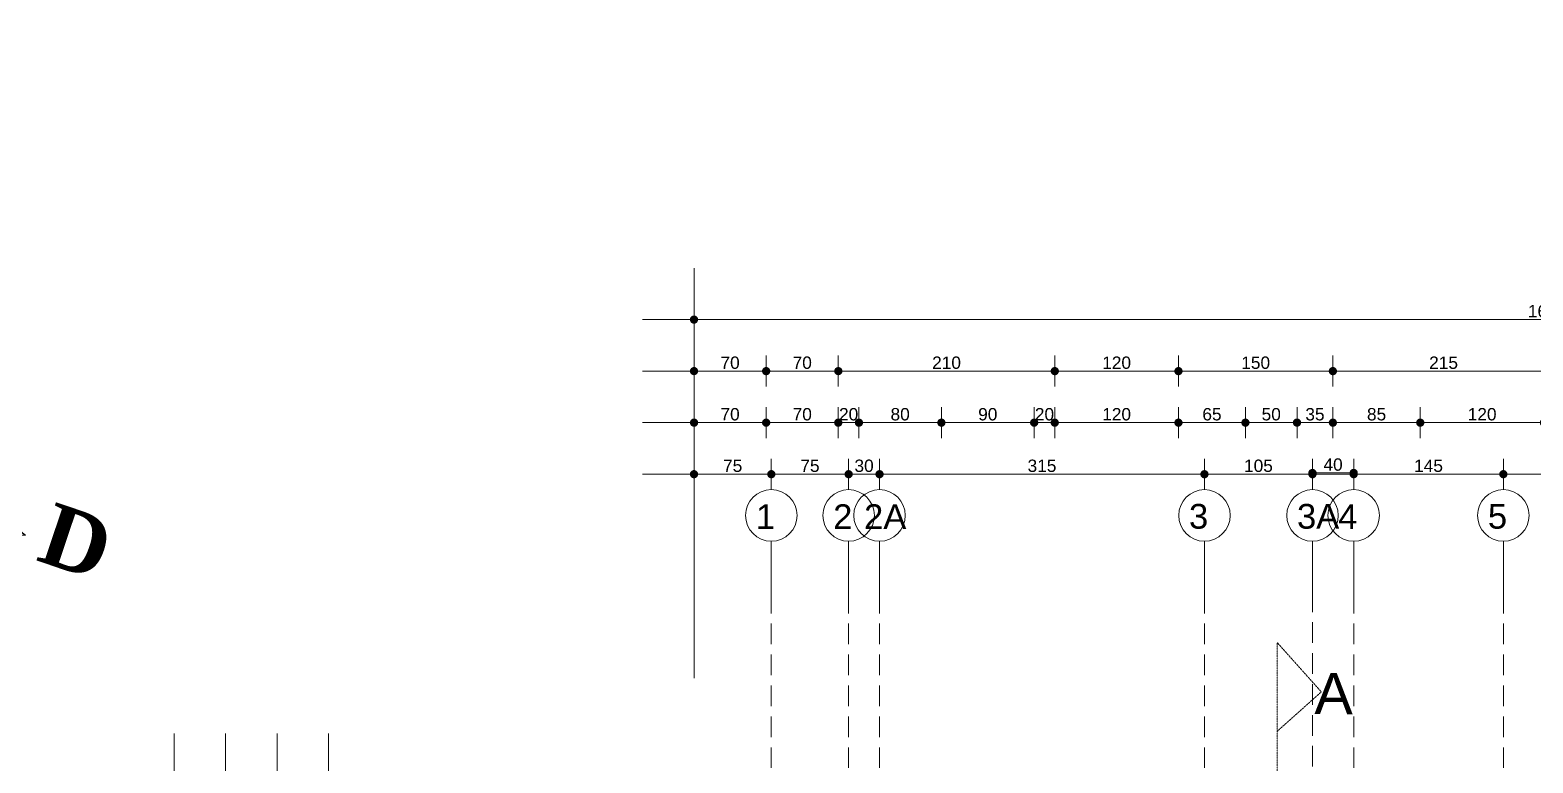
# Model space of a CAD drawing. Header units: millimetres. Extents: x 38129 to 72024, y -56282 to 16512.
# Drawn here: x 50534 to 51992, y -43069 to -42358 of the extents above; entities that cross this region are included whole.
import ezdxf

# ---------------------------------------------------------------- set-up
doc = ezdxf.new("R2010")
doc.units = ezdxf.units.MM
doc.linetypes.add('HIDDEN', pattern=[0.375, 0.25, -0.125])
for name, color, linetype, lineweight in [('AKS', 55, 'HIDDEN', 0), ('DIŞÖLÇÜ', 37, 'Continuous', 0), ('DÖŞEME', 4, 'Continuous', 15), ('dışölçü', 32, 'Continuous', 25), ('pencere+KAPI', 1, 'Continuous', 0)]:
    doc.layers.add(name, color=color, linetype=linetype, lineweight=lineweight)
doc.styles.add('icdisolcu_yazi', font='arial.ttf')
doc.styles.add('MALİ1', font='timesbd.ttf')
doc.styles.get("Standard").update_dxf_attribs({"font": 'arial.ttf'})
doc.dimstyles.new('İç Ölçü', dxfattribs={"dimtxt": 12, "dimasz": 8, "dimexe": 5, "dimexo": 0, "dimgap": 2, "dimtad": 1, "dimdec": 0, "dimzin": 12, "dimdsep": 46, "dimtxsty": 'icdisolcu_yazi', "dimblk": 'DOT', "dimcen": 8, "dimdle": 5, "dimclrd": 256, "dimclre": 256, "dimclrt": 7, "dimadec": 0, "dimazin": 3, "dimtfac": 1, "dimtdec": 0, "dimtix": 1, "dimtmove": 2, "dimatfit": 3, "dimldrblk": 'DOT', "dimfxl": 0, "dimtolj": 1, "dimtzin": 0, "dimlwd": -1, "dimlwe": -1, "dimarcsym": 0})

# ---------------------------------------------------------------- blocks, each defined once
blk = doc.blocks.new('KUZEY İŞARETİ')
at = {"layer": 'DÖŞEME'}
h = blk.add_hatch(color=256, dxfattribs=at)
h.paths.add_polyline_path([(0, -74.01), (-19.77, -19.77), (0, 0)])
h.paths.add_polyline_path([(74.01, 0), (19.77, -19.77), (0, 0)])
h.paths.add_polyline_path([(19.59, 19.59), (0, 0), (0, 97.96)])
h.paths.add_polyline_path([(-74.01, 0), (-19.77, 19.77), (0, 0)])
h = blk.add_hatch(color=256, dxfattribs=at)
h.paths.add_polyline_path([(-51.67, -51.83), (-32.27, -19.48), (-22.9, -22.9)])
h.paths.add_polyline_path([(51.84, -51.76), (19.46, -32.33), (22.9, -22.9)])
h.paths.add_polyline_path([(32.6, 19.36), (22.9, 22.9), (52.03, 51.88), (52.15, 51.95)])
h.paths.add_polyline_path([(-22.9, 22.9), (-51.67, 51.83), (-51.75, 51.95), (-20.35, 33.11)])
for p, q in [((0, 97.96), (0, -74.01)), ((-51.67, 51.83), (-22.9, 22.9)), ((52.03, 51.88), (22.9, 22.9)), ((19.77, 19.77), (-19.77, -19.77)), ((-19.77, 19.77), (0, 0)), ((-74.01, 0), (74.01, 0)), ((0, 0), (19.77, -19.77)), ((-51.67, -51.83), (-22.9, -22.9)), ((51.84, -51.76), (22.9, -22.9))]:
    blk.add_line(p, q)
for points in [[(-22.9, 22.9), (0, 114.49), (22.9, 22.9), (85.73, 0), (22.9, -22.9), (0, -85.73), (-22.9, -22.9), (-85.73, 0)], [(-19.52, 19.86), (0, 97.96), (19.52, 19.86), (74.01, 0), (19.77, -19.77), (0, -74.01), (-19.77, -19.77), (-74.01, 0)]]:
    blk.add_lwpolyline(points, close=True)
for points in [[(-35.15, 18.44), (-60.52, 60.72), (-19.58, 36.16)], [(19.64, 35.95), (60.92, 60.72), (35.48, 18.31)], [(-32.27, 19.48), (-51.75, 51.95), (-20.35, 33.11)], [(20.4, 32.9), (52.15, 51.95), (32.6, 19.36)], [(35.48, -18.31), (60.92, -60.72), (18.41, -35.21)], [(-18.34, -35.41), (-60.52, -60.72), (-35.15, -18.44)], [(-19.39, -32.53), (-51.75, -51.95), (-32.27, -19.48)], [(32.6, -19.36), (52.15, -51.95), (19.46, -32.33)]]:
    blk.add_lwpolyline(points)
for radius, start, end in [(59.62, 103.72159, 128.48425), (59.62, 51.30105, 76.27841), (55.61, 105.91894, 126.92698), (55.61, 52.84041, 74.08106), (59.62, 141.22955, 170.53007), (59.62, 9.46993, 38.41262), (55.61, 142.76296, 168.1645), (55.61, 11.8355, 36.84936), (59.62, 189.46993, 218.77045), (55.61, 191.8355, 217.23704), (55.61, 323.15064, 348.1645), (59.62, 321.58738, 350.53007), (59.62, 231.51575, 260.53007), (55.61, 233.07302, 258.1645), (59.62, 279.46993, 308.69895), (55.61, 281.8355, 307.15959)]:
    blk.add_arc((0, 0), radius, start, end)
at = {"style": 'MALİ1'}
for s, p in [('K', (-13.15, 121.07)), ('B', (-126.55, -8.33)), ('D', (92.59, -8.33)), ('G', (-13.15, -123.15))]:
    blk.add_text(s, height=25, dxfattribs=at).set_placement(p)
blk = doc.blocks.new('_Dot')
at = {"color": 0, "lineweight": -2}
blk.add_line((-0.5, 0), (-1, 0), dxfattribs=at)
at = {"color": 0, "lineweight": 30, "const_width": 0.5}
blk.add_lwpolyline([(-0.25, 0, 1), (0.25, 0, 1)], format="xyb", close=True, dxfattribs=at)
blk = doc.blocks.new('*D1544')
at = {"layer": 'Defpoints', "color": 0, "lineweight": 120, "transparency": 16777216}
for p in [(51178.5, -42787.6), (51253.5, -42788.7), (51253.5, -42788.7)]:
    blk.add_point(p, dxfattribs=at)
at = {"layer": 'DIŞÖLÇÜ', "transparency": 16777216}
for p, q in [((51178.5, -42787.6), (51178.5, -42793.7)), ((51253.5, -42788.7), (51253.5, -42783.7))]:
    blk.add_line(p, q, dxfattribs=at)
at = {"layer": 'DIŞÖLÇÜ', "linetype": 'Continuous', "transparency": 16777216}
blk.add_line((51186.5, -42788.7), (51245.5, -42788.7), dxfattribs=at)
at = {"layer": 'DIŞÖLÇÜ', "transparency": 16777216, "xscale": 8, "yscale": 8, "zscale": 8, "rotation": 180}
blk.add_blockref('_Dot', (51178.5, -42788.7), dxfattribs=at)
at = {"layer": 'DIŞÖLÇÜ', "transparency": 16777216, "xscale": 8, "yscale": 8, "zscale": 8}
blk.add_blockref('_Dot', (51253.5, -42788.7), dxfattribs=at)
at = {"layer": 'DIŞÖLÇÜ', "color": 7, "transparency": 16777216, "insert": (51216, -42780.6), "char_height": 12, "attachment_point": 5, "style": 'icdisolcu_yazi'}
blk.add_mtext('\\A1;75', dxfattribs=at)
blk = doc.blocks.new('*D1545')
at = {"layer": 'Defpoints', "color": 0, "lineweight": 120, "transparency": 16777216}
for p in [(51253.5, -42788.7), (51328.5, -42788.7), (51328.5, -42788.7)]:
    blk.add_point(p, dxfattribs=at)
at = {"layer": 'DIŞÖLÇÜ', "transparency": 16777216}
for p, q in [((51253.5, -42788.7), (51253.5, -42783.7)), ((51328.5, -42788.7), (51328.5, -42783.7))]:
    blk.add_line(p, q, dxfattribs=at)
at = {"layer": 'DIŞÖLÇÜ', "linetype": 'Continuous', "transparency": 16777216}
blk.add_line((51261.5, -42788.7), (51320.5, -42788.7), dxfattribs=at)
at = {"layer": 'DIŞÖLÇÜ', "transparency": 16777216, "xscale": 8, "yscale": 8, "zscale": 8, "rotation": 180}
blk.add_blockref('_Dot', (51253.5, -42788.7), dxfattribs=at)
at = {"layer": 'DIŞÖLÇÜ', "transparency": 16777216, "xscale": 8, "yscale": 8, "zscale": 8}
blk.add_blockref('_Dot', (51328.5, -42788.7), dxfattribs=at)
at = {"layer": 'DIŞÖLÇÜ', "color": 7, "transparency": 16777216, "insert": (51291, -42780.6), "char_height": 12, "attachment_point": 5, "style": 'icdisolcu_yazi'}
blk.add_mtext('\\A1;75', dxfattribs=at)
blk = doc.blocks.new('*D1546')
at = {"layer": 'Defpoints', "color": 0, "lineweight": 120, "transparency": 16777216}
for p in [(51358.5, -42788.7), (51673.7, -42788.7), (51673.7, -42788.7)]:
    blk.add_point(p, dxfattribs=at)
at = {"layer": 'DIŞÖLÇÜ', "transparency": 16777216}
for p, q in [((51358.5, -42788.7), (51358.5, -42783.7)), ((51673.7, -42788.7), (51673.7, -42783.7))]:
    blk.add_line(p, q, dxfattribs=at)
at = {"layer": 'DIŞÖLÇÜ', "linetype": 'Continuous', "transparency": 16777216}
blk.add_line((51366.5, -42788.7), (51665.7, -42788.7), dxfattribs=at)
at = {"layer": 'DIŞÖLÇÜ', "transparency": 16777216, "xscale": 8, "yscale": 8, "zscale": 8, "rotation": 180}
blk.add_blockref('_Dot', (51358.5, -42788.7), dxfattribs=at)
at = {"layer": 'DIŞÖLÇÜ', "transparency": 16777216, "xscale": 8, "yscale": 8, "zscale": 8}
blk.add_blockref('_Dot', (51673.7, -42788.7), dxfattribs=at)
at = {"layer": 'DIŞÖLÇÜ', "color": 7, "transparency": 16777216, "insert": (51516.1, -42780.6), "char_height": 12, "attachment_point": 5, "style": 'icdisolcu_yazi'}
blk.add_mtext('\\A1;315', dxfattribs=at)
blk = doc.blocks.new('*D1547')
at = {"layer": 'Defpoints', "color": 0, "lineweight": 120, "transparency": 16777216}
for p in [(51673.7, -42788.7), (51778.5, -42788.7), (51778.5, -42788.7)]:
    blk.add_point(p, dxfattribs=at)
at = {"layer": 'DIŞÖLÇÜ', "transparency": 16777216}
for p, q in [((51673.7, -42788.7), (51673.7, -42783.7)), ((51778.5, -42788.7), (51778.5, -42783.7))]:
    blk.add_line(p, q, dxfattribs=at)
at = {"layer": 'DIŞÖLÇÜ', "linetype": 'Continuous', "transparency": 16777216}
blk.add_line((51681.7, -42788.7), (51770.5, -42788.7), dxfattribs=at)
at = {"layer": 'DIŞÖLÇÜ', "transparency": 16777216, "xscale": 8, "yscale": 8, "zscale": 8, "rotation": 180}
blk.add_blockref('_Dot', (51673.7, -42788.7), dxfattribs=at)
at = {"layer": 'DIŞÖLÇÜ', "transparency": 16777216, "xscale": 8, "yscale": 8, "zscale": 8}
blk.add_blockref('_Dot', (51778.5, -42788.7), dxfattribs=at)
at = {"layer": 'DIŞÖLÇÜ', "color": 7, "transparency": 16777216, "insert": (51726.1, -42780.6), "char_height": 12, "attachment_point": 5, "style": 'icdisolcu_yazi'}
blk.add_mtext('\\A1;105', dxfattribs=at)
blk = doc.blocks.new('*D1548')
at = {"layer": 'Defpoints', "color": 0, "lineweight": 120, "transparency": 16777216}
for p in [(51818.5, -42788.7), (51963.7, -42788.7), (51963.7, -42788.7)]:
    blk.add_point(p, dxfattribs=at)
at = {"layer": 'DIŞÖLÇÜ', "transparency": 16777216}
for p, q in [((51818.5, -42788.7), (51818.5, -42783.7)), ((51963.7, -42788.7), (51963.7, -42783.7))]:
    blk.add_line(p, q, dxfattribs=at)
at = {"layer": 'DIŞÖLÇÜ', "linetype": 'Continuous', "transparency": 16777216}
blk.add_line((51826.5, -42788.7), (51955.7, -42788.7), dxfattribs=at)
at = {"layer": 'DIŞÖLÇÜ', "transparency": 16777216, "xscale": 8, "yscale": 8, "zscale": 8, "rotation": 180}
blk.add_blockref('_Dot', (51818.5, -42788.7), dxfattribs=at)
at = {"layer": 'DIŞÖLÇÜ', "transparency": 16777216, "xscale": 8, "yscale": 8, "zscale": 8}
blk.add_blockref('_Dot', (51963.7, -42788.7), dxfattribs=at)
at = {"layer": 'DIŞÖLÇÜ', "color": 7, "transparency": 16777216, "insert": (51891.1, -42780.6), "char_height": 12, "attachment_point": 5, "style": 'icdisolcu_yazi'}
blk.add_mtext('\\A1;145', dxfattribs=at)
blk = doc.blocks.new('*D1549')
at = {"layer": 'Defpoints', "color": 0, "lineweight": 120, "transparency": 16777216}
for p in [(51963.7, -42788.7), (52348.5, -42788.7), (52348.5, -42788.7)]:
    blk.add_point(p, dxfattribs=at)
at = {"layer": 'DIŞÖLÇÜ', "transparency": 16777216}
for p, q in [((51963.7, -42788.7), (51963.7, -42783.7)), ((52348.5, -42788.7), (52348.5, -42783.7))]:
    blk.add_line(p, q, dxfattribs=at)
at = {"layer": 'DIŞÖLÇÜ', "linetype": 'Continuous', "transparency": 16777216}
blk.add_line((51971.7, -42788.7), (52340.5, -42788.7), dxfattribs=at)
at = {"layer": 'DIŞÖLÇÜ', "transparency": 16777216, "xscale": 8, "yscale": 8, "zscale": 8, "rotation": 180}
blk.add_blockref('_Dot', (51963.7, -42788.7), dxfattribs=at)
at = {"layer": 'DIŞÖLÇÜ', "transparency": 16777216, "xscale": 8, "yscale": 8, "zscale": 8}
blk.add_blockref('_Dot', (52348.5, -42788.7), dxfattribs=at)
at = {"layer": 'DIŞÖLÇÜ', "color": 7, "transparency": 16777216, "insert": (52156.1, -42780.6), "char_height": 12, "attachment_point": 5, "style": 'icdisolcu_yazi'}
blk.add_mtext('\\A1;385', dxfattribs=at)
blk = doc.blocks.new('*D1578')
at = {"layer": 'Defpoints', "color": 0, "lineweight": 120, "transparency": 16777216}
for p in [(51648.5, -42738.7), (51713.5, -42738.7), (51713.5, -42738.7)]:
    blk.add_point(p, dxfattribs=at)
at = {"layer": 'DIŞÖLÇÜ', "transparency": 16777216}
for p, q in [((51648.5, -42738.7), (51648.5, -42733.7)), ((51713.5, -42738.7), (51713.5, -42733.7))]:
    blk.add_line(p, q, dxfattribs=at)
at = {"layer": 'DIŞÖLÇÜ', "linetype": 'Continuous', "transparency": 16777216}
blk.add_line((51656.5, -42738.7), (51705.5, -42738.7), dxfattribs=at)
at = {"layer": 'DIŞÖLÇÜ', "transparency": 16777216, "xscale": 8, "yscale": 8, "zscale": 8, "rotation": 180}
blk.add_blockref('_Dot', (51648.5, -42738.7), dxfattribs=at)
at = {"layer": 'DIŞÖLÇÜ', "transparency": 16777216, "xscale": 8, "yscale": 8, "zscale": 8}
blk.add_blockref('_Dot', (51713.5, -42738.7), dxfattribs=at)
at = {"layer": 'DIŞÖLÇÜ', "color": 7, "transparency": 16777216, "insert": (51681, -42730.6), "char_height": 12, "attachment_point": 5, "style": 'icdisolcu_yazi'}
blk.add_mtext('\\A1;65', dxfattribs=at)
blk = doc.blocks.new('*D1579')
at = {"layer": 'Defpoints', "color": 0, "lineweight": 120, "transparency": 16777216}
for p in [(51713.5, -42738.7), (51763.5, -42738.7), (51763.5, -42738.7)]:
    blk.add_point(p, dxfattribs=at)
at = {"layer": 'DIŞÖLÇÜ', "transparency": 16777216}
for p, q in [((51713.5, -42738.7), (51713.5, -42733.7)), ((51763.5, -42738.7), (51763.5, -42733.7))]:
    blk.add_line(p, q, dxfattribs=at)
at = {"layer": 'DIŞÖLÇÜ', "linetype": 'Continuous', "transparency": 16777216}
blk.add_line((51721.5, -42738.7), (51755.5, -42738.7), dxfattribs=at)
at = {"layer": 'DIŞÖLÇÜ', "transparency": 16777216, "xscale": 8, "yscale": 8, "zscale": 8, "rotation": 180}
blk.add_blockref('_Dot', (51713.5, -42738.7), dxfattribs=at)
at = {"layer": 'DIŞÖLÇÜ', "transparency": 16777216, "xscale": 8, "yscale": 8, "zscale": 8}
blk.add_blockref('_Dot', (51763.5, -42738.7), dxfattribs=at)
at = {"layer": 'DIŞÖLÇÜ', "color": 7, "transparency": 16777216, "insert": (51738.5, -42730.6), "char_height": 12, "attachment_point": 5, "style": 'icdisolcu_yazi'}
blk.add_mtext('\\A1;50', dxfattribs=at)
blk = doc.blocks.new('*D1580')
at = {"layer": 'Defpoints', "color": 0, "lineweight": 120, "transparency": 16777216}
for p in [(51763.5, -42738.7), (51798.3, -42738.7), (51798.3, -42738.7)]:
    blk.add_point(p, dxfattribs=at)
at = {"layer": 'DIŞÖLÇÜ', "transparency": 16777216}
for p, q in [((51763.5, -42738.7), (51763.5, -42733.7)), ((51798.3, -42738.7), (51798.3, -42733.7))]:
    blk.add_line(p, q, dxfattribs=at)
at = {"layer": 'DIŞÖLÇÜ', "linetype": 'Continuous', "transparency": 16777216}
blk.add_line((51771.5, -42738.7), (51790.3, -42738.7), dxfattribs=at)
at = {"layer": 'DIŞÖLÇÜ', "transparency": 16777216, "xscale": 8, "yscale": 8, "zscale": 8, "rotation": 180}
blk.add_blockref('_Dot', (51763.5, -42738.7), dxfattribs=at)
at = {"layer": 'DIŞÖLÇÜ', "transparency": 16777216, "xscale": 8, "yscale": 8, "zscale": 8}
blk.add_blockref('_Dot', (51798.3, -42738.7), dxfattribs=at)
at = {"layer": 'DIŞÖLÇÜ', "color": 7, "transparency": 16777216, "insert": (51780.9, -42730.6), "char_height": 12, "attachment_point": 5, "style": 'icdisolcu_yazi'}
blk.add_mtext('\\A1;35', dxfattribs=at)
blk = doc.blocks.new('*D1581')
at = {"layer": 'Defpoints', "color": 0, "lineweight": 120, "transparency": 16777216}
for p in [(51798.3, -42738.7), (51883.1, -42738.7), (51883.1, -42738.7)]:
    blk.add_point(p, dxfattribs=at)
at = {"layer": 'DIŞÖLÇÜ', "transparency": 16777216}
for p, q in [((51798.3, -42738.7), (51798.3, -42733.7)), ((51883.1, -42738.7), (51883.1, -42733.7))]:
    blk.add_line(p, q, dxfattribs=at)
at = {"layer": 'DIŞÖLÇÜ', "linetype": 'Continuous', "transparency": 16777216}
blk.add_line((51806.3, -42738.7), (51875.1, -42738.7), dxfattribs=at)
at = {"layer": 'DIŞÖLÇÜ', "transparency": 16777216, "xscale": 8, "yscale": 8, "zscale": 8, "rotation": 180}
blk.add_blockref('_Dot', (51798.3, -42738.7), dxfattribs=at)
at = {"layer": 'DIŞÖLÇÜ', "transparency": 16777216, "xscale": 8, "yscale": 8, "zscale": 8}
blk.add_blockref('_Dot', (51883.1, -42738.7), dxfattribs=at)
at = {"layer": 'DIŞÖLÇÜ', "color": 7, "transparency": 16777216, "insert": (51840.7, -42730.6), "char_height": 12, "attachment_point": 5, "style": 'icdisolcu_yazi'}
blk.add_mtext('\\A1;85', dxfattribs=at)
blk = doc.blocks.new('*D1582')
at = {"layer": 'Defpoints', "color": 0, "lineweight": 120, "transparency": 16777216}
for p in [(51883.1, -42738.7), (52003.1, -42738.7), (52003.1, -42738.7)]:
    blk.add_point(p, dxfattribs=at)
at = {"layer": 'DIŞÖLÇÜ', "transparency": 16777216}
for p, q in [((51883.1, -42738.7), (51883.1, -42733.7)), ((52003.1, -42738.7), (52003.1, -42733.7))]:
    blk.add_line(p, q, dxfattribs=at)
at = {"layer": 'DIŞÖLÇÜ', "linetype": 'Continuous', "transparency": 16777216}
blk.add_line((51891.1, -42738.7), (51995.1, -42738.7), dxfattribs=at)
at = {"layer": 'DIŞÖLÇÜ', "transparency": 16777216, "xscale": 8, "yscale": 8, "zscale": 8, "rotation": 180}
blk.add_blockref('_Dot', (51883.1, -42738.7), dxfattribs=at)
at = {"layer": 'DIŞÖLÇÜ', "transparency": 16777216, "xscale": 8, "yscale": 8, "zscale": 8}
blk.add_blockref('_Dot', (52003.1, -42738.7), dxfattribs=at)
at = {"layer": 'DIŞÖLÇÜ', "color": 7, "transparency": 16777216, "insert": (51943.1, -42730.6), "char_height": 12, "attachment_point": 5, "style": 'icdisolcu_yazi'}
blk.add_mtext('\\A1;120', dxfattribs=at)
blk = doc.blocks.new('*D1596')
at = {"layer": 'Defpoints', "color": 0, "lineweight": 120, "transparency": 16777216}
for p in [(51798.3, -42688.7), (51798.3, -42688.7), (52013.1, -42688.7)]:
    blk.add_point(p, dxfattribs=at)
at = {"layer": 'DIŞÖLÇÜ', "transparency": 16777216}
for p, q in [((51798.3, -42688.7), (51798.3, -42683.7)), ((52013.1, -42688.7), (52013.1, -42683.7))]:
    blk.add_line(p, q, dxfattribs=at)
at = {"layer": 'DIŞÖLÇÜ', "linetype": 'Continuous', "transparency": 16777216}
blk.add_line((52005.1, -42688.7), (51806.3, -42688.7), dxfattribs=at)
at = {"layer": 'DIŞÖLÇÜ', "transparency": 16777216, "xscale": 8, "yscale": 8, "zscale": 8, "rotation": 180}
blk.add_blockref('_Dot', (51798.3, -42688.7), dxfattribs=at)
at = {"layer": 'DIŞÖLÇÜ', "transparency": 16777216, "xscale": 8, "yscale": 8, "zscale": 8}
blk.add_blockref('_Dot', (52013.1, -42688.7), dxfattribs=at)
at = {"layer": 'DIŞÖLÇÜ', "color": 7, "transparency": 16777216, "insert": (51905.7, -42680.6), "char_height": 12, "attachment_point": 5, "style": 'icdisolcu_yazi'}
blk.add_mtext('\\A1;215', dxfattribs=at)
blk = doc.blocks.new('*D1597')
at = {"layer": 'Defpoints', "color": 0, "lineweight": 120, "transparency": 16777216}
for p in [(51648.5, -42688.7), (51648.5, -42688.7), (51798.3, -42688.7)]:
    blk.add_point(p, dxfattribs=at)
at = {"layer": 'DIŞÖLÇÜ', "transparency": 16777216}
for p, q in [((51648.5, -42688.7), (51648.5, -42683.7)), ((51798.3, -42688.7), (51798.3, -42683.7))]:
    blk.add_line(p, q, dxfattribs=at)
at = {"layer": 'DIŞÖLÇÜ', "linetype": 'Continuous', "transparency": 16777216}
blk.add_line((51790.3, -42688.7), (51656.5, -42688.7), dxfattribs=at)
at = {"layer": 'DIŞÖLÇÜ', "transparency": 16777216, "xscale": 8, "yscale": 8, "zscale": 8, "rotation": 180}
blk.add_blockref('_Dot', (51648.5, -42688.7), dxfattribs=at)
at = {"layer": 'DIŞÖLÇÜ', "transparency": 16777216, "xscale": 8, "yscale": 8, "zscale": 8}
blk.add_blockref('_Dot', (51798.3, -42688.7), dxfattribs=at)
at = {"layer": 'DIŞÖLÇÜ', "color": 7, "transparency": 16777216, "insert": (51723.4, -42680.6), "char_height": 12, "attachment_point": 5, "style": 'icdisolcu_yazi'}
blk.add_mtext('\\A1;150', dxfattribs=at)
blk = doc.blocks.new('*D1598')
at = {"layer": 'Defpoints', "color": 0, "lineweight": 120, "transparency": 16777216}
for p in [(51178.5, -42638.7), (52833.6, -42638.7), (52833.6, -42638.7)]:
    blk.add_point(p, dxfattribs=at)
at = {"layer": 'DIŞÖLÇÜ', "transparency": 16777216}
for p, q in [((51178.5, -42638.7), (51178.5, -42633.7)), ((52833.6, -42638.7), (52833.6, -42633.7))]:
    blk.add_line(p, q, dxfattribs=at)
at = {"layer": 'DIŞÖLÇÜ', "linetype": 'Continuous', "transparency": 16777216}
blk.add_line((51186.5, -42638.7), (52825.6, -42638.7), dxfattribs=at)
at = {"layer": 'DIŞÖLÇÜ', "transparency": 16777216, "xscale": 8, "yscale": 8, "zscale": 8, "rotation": 180}
blk.add_blockref('_Dot', (51178.5, -42638.7), dxfattribs=at)
at = {"layer": 'DIŞÖLÇÜ', "transparency": 16777216, "xscale": 8, "yscale": 8, "zscale": 8}
blk.add_blockref('_Dot', (52833.6, -42638.7), dxfattribs=at)
at = {"layer": 'DIŞÖLÇÜ', "color": 7, "transparency": 16777216, "insert": (52006.1, -42630.6), "char_height": 12, "attachment_point": 5, "style": 'icdisolcu_yazi'}
blk.add_mtext('\\A1;1655', dxfattribs=at)
blk = doc.blocks.new('*D1639')
at = {"layer": 'Defpoints', "color": 0, "lineweight": 120, "transparency": 16777216}
for p in [(51528.5, -42688.7), (51528.5, -42688.7), (51648.5, -42688.7)]:
    blk.add_point(p, dxfattribs=at)
at = {"layer": 'DIŞÖLÇÜ', "transparency": 16777216}
for p, q in [((51528.5, -42688.7), (51528.5, -42683.7)), ((51648.5, -42688.7), (51648.5, -42683.7))]:
    blk.add_line(p, q, dxfattribs=at)
at = {"layer": 'DIŞÖLÇÜ', "linetype": 'Continuous', "transparency": 16777216}
blk.add_line((51640.5, -42688.7), (51536.5, -42688.7), dxfattribs=at)
at = {"layer": 'DIŞÖLÇÜ', "transparency": 16777216, "xscale": 8, "yscale": 8, "zscale": 8, "rotation": 180}
blk.add_blockref('_Dot', (51528.5, -42688.7), dxfattribs=at)
at = {"layer": 'DIŞÖLÇÜ', "transparency": 16777216, "xscale": 8, "yscale": 8, "zscale": 8}
blk.add_blockref('_Dot', (51648.5, -42688.7), dxfattribs=at)
at = {"layer": 'DIŞÖLÇÜ', "color": 7, "transparency": 16777216, "insert": (51588.5, -42680.6), "char_height": 12, "attachment_point": 5, "style": 'icdisolcu_yazi'}
blk.add_mtext('\\A1;120', dxfattribs=at)
blk = doc.blocks.new('*D1640')
at = {"layer": 'Defpoints', "color": 0, "lineweight": 120, "transparency": 16777216}
for p in [(51318.5, -42688.7), (51318.5, -42688.7), (51528.5, -42688.7)]:
    blk.add_point(p, dxfattribs=at)
at = {"layer": 'DIŞÖLÇÜ', "transparency": 16777216}
for p, q in [((51318.5, -42688.7), (51318.5, -42683.7)), ((51528.5, -42688.7), (51528.5, -42683.7))]:
    blk.add_line(p, q, dxfattribs=at)
at = {"layer": 'DIŞÖLÇÜ', "linetype": 'Continuous', "transparency": 16777216}
blk.add_line((51520.5, -42688.7), (51326.5, -42688.7), dxfattribs=at)
at = {"layer": 'DIŞÖLÇÜ', "transparency": 16777216, "xscale": 8, "yscale": 8, "zscale": 8, "rotation": 180}
blk.add_blockref('_Dot', (51318.5, -42688.7), dxfattribs=at)
at = {"layer": 'DIŞÖLÇÜ', "transparency": 16777216, "xscale": 8, "yscale": 8, "zscale": 8}
blk.add_blockref('_Dot', (51528.5, -42688.7), dxfattribs=at)
at = {"layer": 'DIŞÖLÇÜ', "color": 7, "transparency": 16777216, "insert": (51423.5, -42680.6), "char_height": 12, "attachment_point": 5, "style": 'icdisolcu_yazi'}
blk.add_mtext('\\A1;210', dxfattribs=at)
blk = doc.blocks.new('*D1641')
at = {"layer": 'Defpoints', "color": 0, "lineweight": 120, "transparency": 16777216}
for p in [(51248.5, -42688.7), (51248.5, -42688.7), (51318.5, -42688.7)]:
    blk.add_point(p, dxfattribs=at)
at = {"layer": 'DIŞÖLÇÜ', "transparency": 16777216}
for p, q in [((51248.5, -42688.7), (51248.5, -42683.7)), ((51318.5, -42688.7), (51318.5, -42683.7))]:
    blk.add_line(p, q, dxfattribs=at)
at = {"layer": 'DIŞÖLÇÜ', "linetype": 'Continuous', "transparency": 16777216}
blk.add_line((51310.5, -42688.7), (51256.5, -42688.7), dxfattribs=at)
at = {"layer": 'DIŞÖLÇÜ', "transparency": 16777216, "xscale": 8, "yscale": 8, "zscale": 8, "rotation": 180}
blk.add_blockref('_Dot', (51248.5, -42688.7), dxfattribs=at)
at = {"layer": 'DIŞÖLÇÜ', "transparency": 16777216, "xscale": 8, "yscale": 8, "zscale": 8}
blk.add_blockref('_Dot', (51318.5, -42688.7), dxfattribs=at)
at = {"layer": 'DIŞÖLÇÜ', "color": 7, "transparency": 16777216, "insert": (51283.5, -42680.6), "char_height": 12, "attachment_point": 5, "style": 'icdisolcu_yazi'}
blk.add_mtext('\\A1;70', dxfattribs=at)
blk = doc.blocks.new('*D1642')
at = {"layer": 'Defpoints', "color": 0, "lineweight": 120, "transparency": 16777216}
for p in [(51178.5, -42688.7), (51178.5, -42688.7), (51248.5, -42688.7)]:
    blk.add_point(p, dxfattribs=at)
at = {"layer": 'DIŞÖLÇÜ', "transparency": 16777216}
for p, q in [((51178.5, -42688.7), (51178.5, -42683.7)), ((51248.5, -42688.7), (51248.5, -42683.7))]:
    blk.add_line(p, q, dxfattribs=at)
at = {"layer": 'DIŞÖLÇÜ', "linetype": 'Continuous', "transparency": 16777216}
blk.add_line((51240.5, -42688.7), (51186.5, -42688.7), dxfattribs=at)
at = {"layer": 'DIŞÖLÇÜ', "transparency": 16777216, "xscale": 8, "yscale": 8, "zscale": 8, "rotation": 180}
blk.add_blockref('_Dot', (51178.5, -42688.7), dxfattribs=at)
at = {"layer": 'DIŞÖLÇÜ', "transparency": 16777216, "xscale": 8, "yscale": 8, "zscale": 8}
blk.add_blockref('_Dot', (51248.5, -42688.7), dxfattribs=at)
at = {"layer": 'DIŞÖLÇÜ', "color": 7, "transparency": 16777216, "insert": (51213.5, -42680.6), "char_height": 12, "attachment_point": 5, "style": 'icdisolcu_yazi'}
blk.add_mtext('\\A1;70', dxfattribs=at)
blk = doc.blocks.new('*D1643')
at = {"layer": 'Defpoints', "color": 0, "lineweight": 120, "transparency": 16777216}
for p in [(51528.5, -42738.7), (51528.5, -42738.7), (51648.5, -42738.7)]:
    blk.add_point(p, dxfattribs=at)
at = {"layer": 'DIŞÖLÇÜ', "transparency": 16777216}
for p, q in [((51528.5, -42738.7), (51528.5, -42733.7)), ((51648.5, -42738.7), (51648.5, -42733.7))]:
    blk.add_line(p, q, dxfattribs=at)
at = {"layer": 'DIŞÖLÇÜ', "linetype": 'Continuous', "transparency": 16777216}
blk.add_line((51640.5, -42738.7), (51536.5, -42738.7), dxfattribs=at)
at = {"layer": 'DIŞÖLÇÜ', "transparency": 16777216, "xscale": 8, "yscale": 8, "zscale": 8, "rotation": 180}
blk.add_blockref('_Dot', (51528.5, -42738.7), dxfattribs=at)
at = {"layer": 'DIŞÖLÇÜ', "transparency": 16777216, "xscale": 8, "yscale": 8, "zscale": 8}
blk.add_blockref('_Dot', (51648.5, -42738.7), dxfattribs=at)
at = {"layer": 'DIŞÖLÇÜ', "color": 7, "transparency": 16777216, "insert": (51588.5, -42730.6), "char_height": 12, "attachment_point": 5, "style": 'icdisolcu_yazi'}
blk.add_mtext('\\A1;120', dxfattribs=at)
blk = doc.blocks.new('*D1644')
at = {"layer": 'Defpoints', "color": 0, "lineweight": 120, "transparency": 16777216}
for p in [(51508.5, -42738.7), (51508.5, -42738.7), (51528.5, -42738.7)]:
    blk.add_point(p, dxfattribs=at)
at = {"layer": 'DIŞÖLÇÜ', "transparency": 16777216}
for p, q in [((51508.5, -42738.7), (51508.5, -42733.7)), ((51528.5, -42738.7), (51528.5, -42733.7))]:
    blk.add_line(p, q, dxfattribs=at)
at = {"layer": 'DIŞÖLÇÜ', "linetype": 'Continuous', "transparency": 16777216}
for p, q in [((51500.5, -42738.7), (51492.5, -42738.7)), ((51528.5, -42738.7), (51508.5, -42738.7)), ((51536.5, -42738.7), (51544.5, -42738.7))]:
    blk.add_line(p, q, dxfattribs=at)
at = {"layer": 'DIŞÖLÇÜ', "transparency": 16777216, "xscale": 8, "yscale": 8, "zscale": 8}
blk.add_blockref('_Dot', (51508.5, -42738.7), dxfattribs=at)
at = {"layer": 'DIŞÖLÇÜ', "transparency": 16777216, "xscale": 8, "yscale": 8, "zscale": 8, "rotation": 180}
blk.add_blockref('_Dot', (51528.5, -42738.7), dxfattribs=at)
at = {"layer": 'DIŞÖLÇÜ', "color": 7, "transparency": 16777216, "insert": (51518.5, -42730.6), "char_height": 12, "attachment_point": 5, "style": 'icdisolcu_yazi'}
blk.add_mtext('\\A1;20', dxfattribs=at)
blk = doc.blocks.new('*D1645')
at = {"layer": 'Defpoints', "color": 0, "lineweight": 120, "transparency": 16777216}
for p in [(51418.5, -42738.7), (51418.5, -42738.7), (51508.5, -42738.7)]:
    blk.add_point(p, dxfattribs=at)
at = {"layer": 'DIŞÖLÇÜ', "transparency": 16777216}
for p, q in [((51418.5, -42738.7), (51418.5, -42733.7)), ((51508.5, -42738.7), (51508.5, -42733.7))]:
    blk.add_line(p, q, dxfattribs=at)
at = {"layer": 'DIŞÖLÇÜ', "linetype": 'Continuous', "transparency": 16777216}
blk.add_line((51500.5, -42738.7), (51426.5, -42738.7), dxfattribs=at)
at = {"layer": 'DIŞÖLÇÜ', "transparency": 16777216, "xscale": 8, "yscale": 8, "zscale": 8, "rotation": 180}
blk.add_blockref('_Dot', (51418.5, -42738.7), dxfattribs=at)
at = {"layer": 'DIŞÖLÇÜ', "transparency": 16777216, "xscale": 8, "yscale": 8, "zscale": 8}
blk.add_blockref('_Dot', (51508.5, -42738.7), dxfattribs=at)
at = {"layer": 'DIŞÖLÇÜ', "color": 7, "transparency": 16777216, "insert": (51463.5, -42730.6), "char_height": 12, "attachment_point": 5, "style": 'icdisolcu_yazi'}
blk.add_mtext('\\A1;90', dxfattribs=at)
blk = doc.blocks.new('*D1646')
at = {"layer": 'Defpoints', "color": 0, "lineweight": 120, "transparency": 16777216}
for p in [(51338.5, -42738.7), (51338.5, -42738.7), (51418.5, -42738.7)]:
    blk.add_point(p, dxfattribs=at)
at = {"layer": 'DIŞÖLÇÜ', "transparency": 16777216}
for p, q in [((51338.5, -42738.7), (51338.5, -42733.7)), ((51418.5, -42738.7), (51418.5, -42733.7))]:
    blk.add_line(p, q, dxfattribs=at)
at = {"layer": 'DIŞÖLÇÜ', "linetype": 'Continuous', "transparency": 16777216}
blk.add_line((51410.5, -42738.7), (51346.5, -42738.7), dxfattribs=at)
at = {"layer": 'DIŞÖLÇÜ', "transparency": 16777216, "xscale": 8, "yscale": 8, "zscale": 8, "rotation": 180}
blk.add_blockref('_Dot', (51338.5, -42738.7), dxfattribs=at)
at = {"layer": 'DIŞÖLÇÜ', "transparency": 16777216, "xscale": 8, "yscale": 8, "zscale": 8}
blk.add_blockref('_Dot', (51418.5, -42738.7), dxfattribs=at)
at = {"layer": 'DIŞÖLÇÜ', "color": 7, "transparency": 16777216, "insert": (51378.5, -42730.6), "char_height": 12, "attachment_point": 5, "style": 'icdisolcu_yazi'}
blk.add_mtext('\\A1;80', dxfattribs=at)
blk = doc.blocks.new('*D1647')
at = {"layer": 'Defpoints', "color": 0, "lineweight": 120, "transparency": 16777216}
for p in [(51318.5, -42738.7), (51318.5, -42738.7), (51338.5, -42738.7)]:
    blk.add_point(p, dxfattribs=at)
at = {"layer": 'DIŞÖLÇÜ', "transparency": 16777216}
for p, q in [((51318.5, -42738.7), (51318.5, -42733.7)), ((51338.5, -42738.7), (51338.5, -42733.7))]:
    blk.add_line(p, q, dxfattribs=at)
at = {"layer": 'DIŞÖLÇÜ', "linetype": 'Continuous', "transparency": 16777216}
for p, q in [((51310.5, -42738.7), (51302.5, -42738.7)), ((51338.5, -42738.7), (51318.5, -42738.7)), ((51346.5, -42738.7), (51354.5, -42738.7))]:
    blk.add_line(p, q, dxfattribs=at)
at = {"layer": 'DIŞÖLÇÜ', "transparency": 16777216, "xscale": 8, "yscale": 8, "zscale": 8}
blk.add_blockref('_Dot', (51318.5, -42738.7), dxfattribs=at)
at = {"layer": 'DIŞÖLÇÜ', "transparency": 16777216, "xscale": 8, "yscale": 8, "zscale": 8, "rotation": 180}
blk.add_blockref('_Dot', (51338.5, -42738.7), dxfattribs=at)
at = {"layer": 'DIŞÖLÇÜ', "color": 7, "transparency": 16777216, "insert": (51328.5, -42730.6), "char_height": 12, "attachment_point": 5, "style": 'icdisolcu_yazi'}
blk.add_mtext('\\A1;20', dxfattribs=at)
blk = doc.blocks.new('*D1648')
at = {"layer": 'Defpoints', "color": 0, "lineweight": 120, "transparency": 16777216}
for p in [(51248.5, -42738.7), (51248.5, -42738.7), (51318.5, -42738.7)]:
    blk.add_point(p, dxfattribs=at)
at = {"layer": 'DIŞÖLÇÜ', "transparency": 16777216}
for p, q in [((51248.5, -42738.7), (51248.5, -42733.7)), ((51318.5, -42738.7), (51318.5, -42733.7))]:
    blk.add_line(p, q, dxfattribs=at)
at = {"layer": 'DIŞÖLÇÜ', "linetype": 'Continuous', "transparency": 16777216}
blk.add_line((51310.5, -42738.7), (51256.5, -42738.7), dxfattribs=at)
at = {"layer": 'DIŞÖLÇÜ', "transparency": 16777216, "xscale": 8, "yscale": 8, "zscale": 8, "rotation": 180}
blk.add_blockref('_Dot', (51248.5, -42738.7), dxfattribs=at)
at = {"layer": 'DIŞÖLÇÜ', "transparency": 16777216, "xscale": 8, "yscale": 8, "zscale": 8}
blk.add_blockref('_Dot', (51318.5, -42738.7), dxfattribs=at)
at = {"layer": 'DIŞÖLÇÜ', "color": 7, "transparency": 16777216, "insert": (51283.5, -42730.6), "char_height": 12, "attachment_point": 5, "style": 'icdisolcu_yazi'}
blk.add_mtext('\\A1;70', dxfattribs=at)
blk = doc.blocks.new('*D1649')
at = {"layer": 'Defpoints', "color": 0, "lineweight": 120, "transparency": 16777216}
for p in [(51178.5, -42738.7), (51178.5, -42738.7), (51248.5, -42738.7)]:
    blk.add_point(p, dxfattribs=at)
at = {"layer": 'DIŞÖLÇÜ', "transparency": 16777216}
for p, q in [((51178.5, -42738.7), (51178.5, -42733.7)), ((51248.5, -42738.7), (51248.5, -42733.7))]:
    blk.add_line(p, q, dxfattribs=at)
at = {"layer": 'DIŞÖLÇÜ', "linetype": 'Continuous', "transparency": 16777216}
blk.add_line((51240.5, -42738.7), (51186.5, -42738.7), dxfattribs=at)
at = {"layer": 'DIŞÖLÇÜ', "transparency": 16777216, "xscale": 8, "yscale": 8, "zscale": 8, "rotation": 180}
blk.add_blockref('_Dot', (51178.5, -42738.7), dxfattribs=at)
at = {"layer": 'DIŞÖLÇÜ', "transparency": 16777216, "xscale": 8, "yscale": 8, "zscale": 8}
blk.add_blockref('_Dot', (51248.5, -42738.7), dxfattribs=at)
at = {"layer": 'DIŞÖLÇÜ', "color": 7, "transparency": 16777216, "insert": (51213.5, -42730.6), "char_height": 12, "attachment_point": 5, "style": 'icdisolcu_yazi'}
blk.add_mtext('\\A1;70', dxfattribs=at)
blk = doc.blocks.new('*D1714')
at = {"layer": 'Defpoints', "color": 0, "lineweight": 120, "transparency": 16777216}
for p in [(51328.5, -42788.7), (51358.5, -42788.7), (51358.5, -42788.7)]:
    blk.add_point(p, dxfattribs=at)
at = {"layer": 'DIŞÖLÇÜ', "transparency": 16777216}
for p, q in [((51328.5, -42788.7), (51328.5, -42783.7)), ((51358.5, -42788.7), (51358.5, -42783.7))]:
    blk.add_line(p, q, dxfattribs=at)
at = {"layer": 'DIŞÖLÇÜ', "linetype": 'Continuous', "transparency": 16777216}
blk.add_line((51336.5, -42788.7), (51350.5, -42788.7), dxfattribs=at)
at = {"layer": 'DIŞÖLÇÜ', "transparency": 16777216, "xscale": 8, "yscale": 8, "zscale": 8, "rotation": 180}
blk.add_blockref('_Dot', (51328.5, -42788.7), dxfattribs=at)
at = {"layer": 'DIŞÖLÇÜ', "transparency": 16777216, "xscale": 8, "yscale": 8, "zscale": 8}
blk.add_blockref('_Dot', (51358.5, -42788.7), dxfattribs=at)
at = {"layer": 'DIŞÖLÇÜ', "color": 7, "transparency": 16777216, "insert": (51343.5, -42780.6), "char_height": 12, "attachment_point": 5, "style": 'icdisolcu_yazi'}
blk.add_mtext('\\A1;30', dxfattribs=at)
blk = doc.blocks.new('*D1734')
at = {"layer": 'Defpoints', "color": 0, "lineweight": 120, "transparency": 16777216}
for p in [(51778.5, -42788.7), (51818.5, -42787.5), (51818.5, -42788.7)]:
    blk.add_point(p, dxfattribs=at)
at = {"layer": 'DIŞÖLÇÜ', "transparency": 16777216}
for p, q in [((51778.5, -42788.7), (51778.5, -42782.5)), ((51818.5, -42788.7), (51818.5, -42782.5))]:
    blk.add_line(p, q, dxfattribs=at)
at = {"layer": 'DIŞÖLÇÜ', "linetype": 'Continuous', "transparency": 16777216}
blk.add_line((51786.5, -42787.5), (51810.5, -42787.5), dxfattribs=at)
at = {"layer": 'DIŞÖLÇÜ', "transparency": 16777216, "xscale": 8, "yscale": 8, "zscale": 8, "rotation": 180}
blk.add_blockref('_Dot', (51778.5, -42787.5), dxfattribs=at)
at = {"layer": 'DIŞÖLÇÜ', "transparency": 16777216, "xscale": 8, "yscale": 8, "zscale": 8}
blk.add_blockref('_Dot', (51818.5, -42787.5), dxfattribs=at)
at = {"layer": 'DIŞÖLÇÜ', "color": 7, "transparency": 16777216, "insert": (51798.5, -42779.4), "char_height": 12, "attachment_point": 5, "style": 'icdisolcu_yazi'}
blk.add_mtext('\\A1;40', dxfattribs=at)

msp = doc.modelspace()

# ---------------------------------------------------------------- linework, layer by layer
at = {"layer": 'AKS', "ltscale": 80}
for p, q in [((51253.5, -42903.7), (51253.5, -45280.4)), ((51328.5, -42903.7), (51328.5, -45280.4)), ((51358.5, -42903.7), (51358.5, -45280.4)), ((51673.7, -42903.7), (51673.7, -45280.4)), ((51778.5, -42902.4), (51778.5, -45279)), ((51818.5, -42903.7), (51818.5, -45280.4)), ((51963.7, -42903.7), (51963.7, -45280.4))]:
    msp.add_line(p, q, dxfattribs=at)
at = {"layer": 'DIŞÖLÇÜ'}
for p, q in [((51178.5, -42588.7), (51178.5, -42986.5)), ((51128.5, -42638.7), (52883.6, -42638.7)), ((51248.5, -42673.7), (51248.5, -42703.7)), ((51318.5, -42673.7), (51318.5, -42703.7)), ((51528.5, -42673.7), (51528.5, -42703.7)), ((51648.5, -42673.7), (51648.5, -42703.7)), ((51798.3, -42673.7), (51798.3, -42703.7)), ((51128.5, -42688.7), (52883.6, -42688.7)), ((51248.5, -42753.7), (51248.5, -42723.7)), ((51318.5, -42753.7), (51318.5, -42723.7)), ((51338.5, -42753.7), (51338.5, -42723.7)), ((51418.5, -42753.7), (51418.5, -42723.7)), ((51508.5, -42753.7), (51508.5, -42723.7)), ((51528.5, -42753.7), (51528.5, -42723.7)), ((51648.5, -42753.7), (51648.5, -42723.7)), ((51713.5, -42723.7), (51713.5, -42753.7)), ((51763.5, -42723.7), (51763.5, -42753.7)), ((51798.3, -42723.7), (51798.3, -42753.7)), ((51883.1, -42723.7), (51883.1, -42753.7)), ((51128.5, -42738.7), (52883.6, -42738.7)), ((51253.5, -42773.7), (51253.5, -42803.7)), ((51328.5, -42773.7), (51328.5, -42803.7)), ((51358.5, -42773.7), (51358.5, -42803.7)), ((51673.7, -42773.7), (51673.7, -42803.7)), ((51778.5, -42773.7), (51778.5, -42803.7)), ((51818.5, -42773.7), (51818.5, -42803.7)), ((51963.7, -42773.7), (51963.7, -42803.7)), ((51128.5, -42788.7), (52883.6, -42788.7)), ((51253.5, -42853.7), (51253.5, -42903.7)), ((51253.5, -42853.7), (51253.5, -42903.7)), ((51328.5, -42853.7), (51328.5, -42903.7)), ((51328.5, -42853.7), (51328.5, -42903.7)), ((51358.5, -42853.7), (51358.5, -42903.7)), ((51358.5, -42853.7), (51358.5, -42903.7)), ((51673.7, -42853.7), (51673.7, -42903.7)), ((51673.7, -42853.7), (51673.7, -42903.7)), ((51778.5, -42853.7), (51778.5, -42903.7)), ((51778.5, -42853.7), (51778.5, -42903.7)), ((51818.5, -42853.7), (51818.5, -42903.7)), ((51818.5, -42853.7), (51818.5, -42903.7)), ((51963.7, -42853.7), (51963.7, -42903.7)), ((51963.7, -42853.7), (51963.7, -42903.7)), ((50674, -43040.4), (50674, -45160.4)), ((50724, -43040.4), (50724, -45160.4)), ((50774, -43040.4), (50774, -45160.4)), ((50824, -43040.4), (50824, -45160.4))]:
    msp.add_line(p, q, dxfattribs=at)
for centre in [(51253.5, -42828.7), (51328.5, -42828.7), (51358.5, -42828.7), (51673.7, -42828.7), (51778.5, -42828.7), (51818.5, -42828.7), (51963.7, -42828.7)]:
    msp.add_circle(centre, 25, dxfattribs=at)
at = {"layer": 'pencere+KAPI', "linetype": 'HIDDEN'}
msp.add_line((51744.4, -42952.2), (51743.5, -45255.3), dxfattribs=at)
msp.add_lwpolyline([(51744.3, -43038.1), (51787.1, -42999.9), (51744.4, -42952.2)], dxfattribs=at)

# ---------------------------------------------------------------- block references
at = {"layer": 'dışölçü', "xscale": 2.379999999934821, "yscale": 2.379999999934821, "zscale": 2.379999999934821, "rotation": 341.4124835901688}
msp.add_blockref('KUZEY İŞARETİ', (50336.5, -42782.8), dxfattribs=at)

# ---------------------------------------------------------------- texts
at = {"layer": 'DIŞÖLÇÜ', "char_height": 24, "width": 425.623, "attachment_point": 7, "rotation": 360}
for s, insert in [('1', (51238.5, -42841.9)), ('2', (51313.5, -42841.9)), ('2A', (51343.5, -42841.9)), ('3', (51658.7, -42841.9)), ('3A', (51763.5, -42841.9)), ('4', (51803.5, -42841.9)), ('5', (51948.7, -42841.9))]:
    msp.add_mtext(s, dxfattribs=dict(at, insert=insert))
at = {"layer": 'pencere+KAPI', "linetype": 'HIDDEN', "insert": (51780.3, -42981.5), "char_height": 40, "width": 1884.499, "attachment_point": 1, "rotation": 359.9573}
msp.add_mtext('A', dxfattribs=at)

# ---------------------------------------------------------------- dimensions: what is measured, and where the dimension line sits
at = {"layer": 'DIŞÖLÇÜ'}
for base, p1, p2, picture, middle in [((52833.6, -42638.7), (51178.5, -42638.7), (52833.6, -42638.7), '*D1598', (52006.1, -42630.6)), ((51178.5, -42688.7), (51248.5, -42688.7), (51178.5, -42688.7), '*D1642', (51213.5, -42680.6)), ((51248.5, -42688.7), (51318.5, -42688.7), (51248.5, -42688.7), '*D1641', (51283.5, -42680.6)), ((51318.5, -42688.7), (51528.5, -42688.7), (51318.5, -42688.7), '*D1640', (51423.5, -42680.6)), ((51528.5, -42688.7), (51648.5, -42688.7), (51528.5, -42688.7), '*D1639', (51588.5, -42680.6)), ((51648.5, -42688.7), (51798.3, -42688.7), (51648.5, -42688.7), '*D1597', (51723.4, -42680.6)), ((51798.3, -42688.7), (52013.1, -42688.7), (51798.3, -42688.7), '*D1596', (51905.7, -42680.6)), ((51178.5, -42738.7), (51248.5, -42738.7), (51178.5, -42738.7), '*D1649', (51213.5, -42730.6)), ((51248.5, -42738.7), (51318.5, -42738.7), (51248.5, -42738.7), '*D1648', (51283.5, -42730.6)), ((51318.5, -42738.7), (51338.5, -42738.7), (51318.5, -42738.7), '*D1647', (51328.5, -42730.6)), ((51338.5, -42738.7), (51418.5, -42738.7), (51338.5, -42738.7), '*D1646', (51378.5, -42730.6)), ((51418.5, -42738.7), (51508.5, -42738.7), (51418.5, -42738.7), '*D1645', (51463.5, -42730.6)), ((51508.5, -42738.7), (51528.5, -42738.7), (51508.5, -42738.7), '*D1644', (51518.5, -42730.6)), ((51528.5, -42738.7), (51648.5, -42738.7), (51528.5, -42738.7), '*D1643', (51588.5, -42730.6)), ((51713.5, -42738.7), (51648.5, -42738.7), (51713.5, -42738.7), '*D1578', (51681, -42730.6)), ((51763.5, -42738.7), (51713.5, -42738.7), (51763.5, -42738.7), '*D1579', (51738.5, -42730.6)), ((51798.3, -42738.7), (51763.5, -42738.7), (51798.3, -42738.7), '*D1580', (51780.9, -42730.6)), ((51883.1, -42738.7), (51798.3, -42738.7), (51883.1, -42738.7), '*D1581', (51840.7, -42730.6)), ((52003.1, -42738.7), (51883.1, -42738.7), (52003.1, -42738.7), '*D1582', (51943.1, -42730.6)), ((51253.5, -42788.7), (51178.5, -42787.6), (51253.5, -42788.7), '*D1544', (51216, -42780.6)), ((51328.5, -42788.7), (51253.5, -42788.7), (51328.5, -42788.7), '*D1545', (51291, -42780.6)), ((51358.5, -42788.7), (51328.5, -42788.7), (51358.5, -42788.7), '*D1714', (51343.5, -42780.6)), ((51673.7, -42788.7), (51358.5, -42788.7), (51673.7, -42788.7), '*D1546', (51516.1, -42780.6)), ((51778.5, -42788.7), (51673.7, -42788.7), (51778.5, -42788.7), '*D1547', (51726.1, -42780.6)), ((51818.5, -42787.5), (51778.5, -42788.7), (51818.5, -42788.7), '*D1734', (51798.5, -42779.4)), ((51963.7, -42788.7), (51818.5, -42788.7), (51963.7, -42788.7), '*D1548', (51891.1, -42780.6)), ((52348.5, -42788.7), (51963.7, -42788.7), (52348.5, -42788.7), '*D1549', (52156.1, -42780.6))]:
    dim = msp.add_linear_dim(base=base, p1=p1, p2=p2, dimstyle='İç Ölçü', dxfattribs=at)
    dim.commit()
    dim.dimension.update_dxf_attribs({"geometry": picture, "text_midpoint": middle})

doc.saveas('drawing.dxf')
